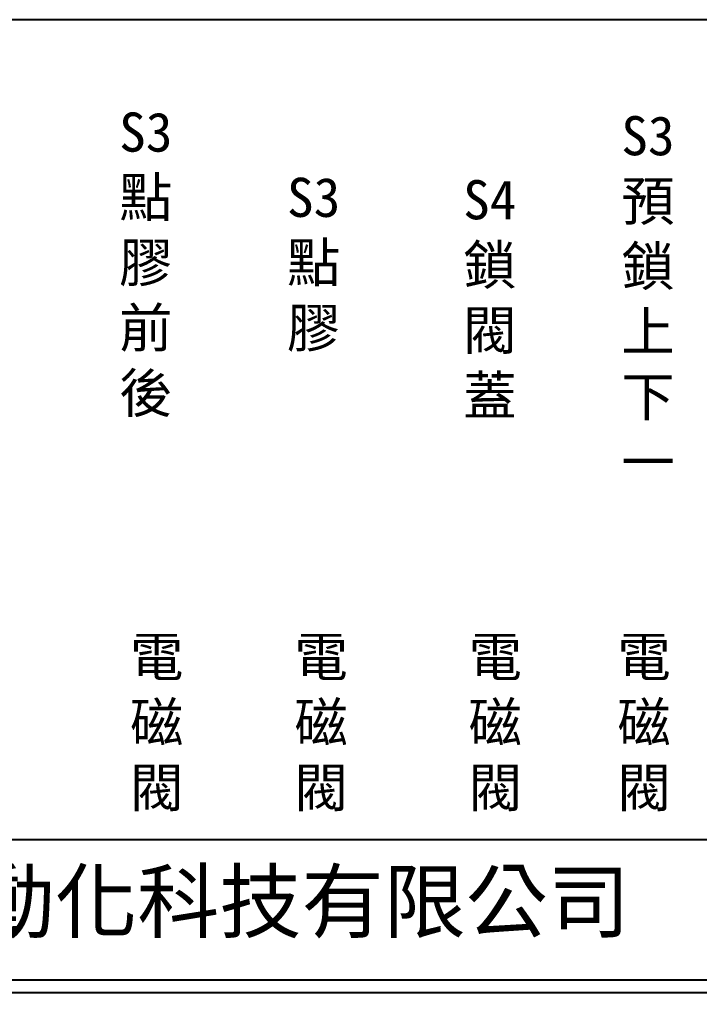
# Model space of a CAD drawing. Extents: x 926 to 1213, y 3 to 207.
# Drawn here: x 993.5 to 1061.3, y 3 to 100 of the extents above; entities that cross this region are included whole.
import ezdxf

# ---------------------------------------------------------------- set-up
doc = ezdxf.new("R2010")
doc.units = 0
doc.layers.add('圖框層', color=7, linetype='CONTINUOUS')
doc.layers.add('標尺寸層', color=3, linetype='CONTINUOUS')
doc.styles.add('CNS', font='romanc.shx', dxfattribs={"bigfont": 'chineset.shx'})
doc.styles.add('STSL', font='kaiu.ttf')

msp = doc.modelspace()

# ---------------------------------------------------------------- linework, layer by layer
at = {"layer": '圖框層', "color": 7}
for p, q in [((926.992, 18.25), (1211.493, 18.25)), ((926.992, 4.25), (1211.493, 4.25)), ((925.742, 3), (1212.742, 3))]:
    msp.add_line(p, q, dxfattribs=at)
at = {"layer": '標尺寸層', "color": 7}
msp.add_line((930.49, 99.958), (1208.361, 99.958), dxfattribs=at)

# ---------------------------------------------------------------- texts
at = {"layer": '圖框層', "color": 4, "style": 'STSL'}
msp.add_text('泓陞自動化科技有限公司', height=6, dxfattribs=at).set_placement((964.346, 9.076))
at = {"layer": '標尺寸層', "color": 7, "char_height": 3.9, "attachment_point": 5, "style": 'CNS'}
for s, insert, width in [('{\\fDFKai-SB|b0|i0|c136|p65;S3點膠前後}', (1006.117, 75.514), 4.96081), ('{\\fDFKai-SB|b0|i0|c136|p65;S3預鎖上下一}', (1056.166, 72.122), 4.96081), ('{\\fDFKai-SB|b0|i0|c136|p65;S3點膠}', (1022.847, 75.514), 4.96081), ('{\\fDFKai-SB|b0|i0|c136|p65;S4鎖閥蓋}', (1040.401, 72.122), 4.96081), ('{\\fDFKai-SB|b0|i0|c136|p65;電磁閥}', (1007.209, 29.715), 2.84806), ('{\\fDFKai-SB|b0|i0|c136|p65;電磁閥}', (1023.59, 29.715), 2.84806), ('{\\fDFKai-SB|b0|i0|c136|p65;電磁閥}', (1040.944, 29.715), 2.84806), ('{\\fDFKai-SB|b0|i0|c136|p65;電磁閥}', (1055.779, 29.715), 2.84806)]:
    msp.add_mtext(s, dxfattribs=dict(at, insert=insert, width=width))

doc.saveas('drawing.dxf')
